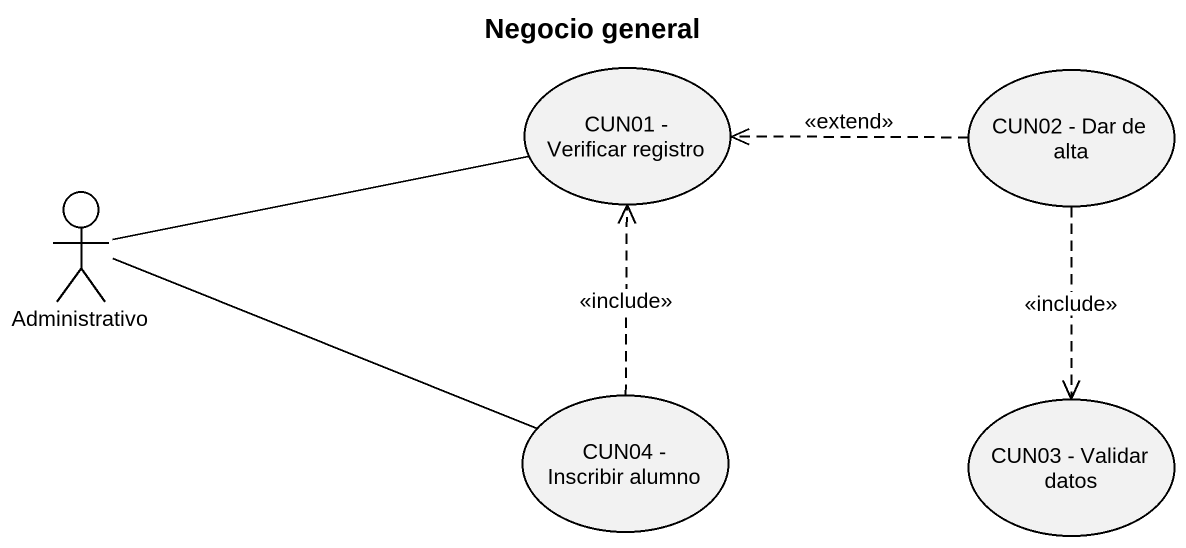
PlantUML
@startuml
title Negocio general
usecase "CUN01 - Verificar registro" as CUN01_Verificar_registro
usecase "CUN02 - Dar de alta" as CUN02_Dar_de_alta
actor Administrativo
usecase "CUN04 - Inscribir alumno" as CUN04_Inscribir_alumno
usecase "CUN03 - Validar datos" as CUN03_Validar_datos
CUN02_Dar_de_alta .left.> CUN01_Verificar_registro : <<extend>>
CUN02_Dar_de_alta ..> CUN03_Validar_datos : <<include>>
Administrativo -right- CUN01_Verificar_registro
Administrativo -right- CUN04_Inscribir_alumno
CUN04_Inscribir_alumno .up.> CUN01_Verificar_registro : <<include>>
@enduml
